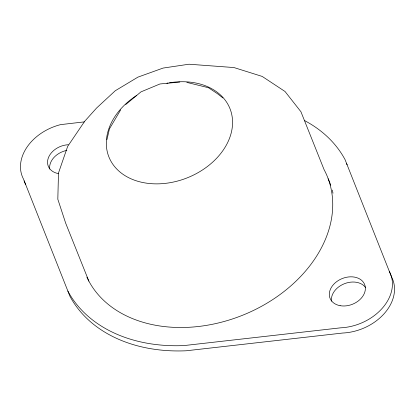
<?xml version="1.0" encoding="UTF-8"?>
<svg xmlns="http://www.w3.org/2000/svg" width="415" height="415" viewBox="0 0 415 415"><rect width="100%" height="100%" fill="white"/><g stroke="black" fill="none" stroke-linecap="round" stroke-linejoin="round"><path stroke-width="0.62" d="M106.951 139.622L109.415 128.909L120.63 109.918M125.755 104.528L140.981 91.865L159.957 83.975L179.794 82.056M84.338 121.88L60.58 124.63A46.558 34.601 -21.8 0 0 23.567 179.228L69.938 296.289A153.643 114.177 -21.8 0 0 186.169 350.779L342.65 333.038A46.558 34.601 -21.8 0 0 391.433 276.691L345.062 159.63A153.643 114.177 -21.8 0 0 304.74 120.672M186.812 82.393L208.46 87.715L217.429 93.681L222.933 97.95M88.857 281.126L65.715 223.275L57.82 199.226L58.484 173.013L67.65 146.422L84.696 121.273L96.576 108.04L115.251 90.755L137.936 77.123L163.085 68.07L188.981 64.221L233.967 67.552L262.176 76.417L285.017 91.487L300.927 111.734L324.063 169.585A130.362 96.877 -21.8 0 1 249.747 312.189A130.362 96.877 -21.8 0 1 86.885 277.173M331.502 301.14A18.623 13.84 -21.8 0 1 344.351 283.736A18.623 13.84 -21.8 0 1 365.594 287.611M25.652 184.431A46.558 34.601 -21.8 0 1 24.08 180.888M346.541 163.728A153.643 114.177 -21.8 0 1 347.148 164.833M58.333 173.589A18.623 13.84 -21.8 0 1 48.244 158.188A18.623 13.84 -21.8 0 1 68.283 144.736M389.348 271.488A46.558 34.601 -21.8 0 1 340.57 327.834L184.084 345.571A153.643 114.177 -21.8 0 1 67.853 291.086M49.727 169.045A18.623 13.84 -21.8 0 1 66.831 150.38M332.239 190.112A130.362 96.877 -21.8 0 1 333.006 193.208M328.115 178.746A130.362 96.877 -21.8 0 1 330.734 185.23M169.424 82.787A65.181 48.441 -21.8 0 1 228.914 139.782A65.181 48.441 -21.8 0 1 129.522 178.108A65.181 48.441 -21.8 0 1 136.753 95.388M166.866 83.249A65.181 48.441 -21.8 0 1 168.142 83.01M340.113 305.684A18.623 13.84 -21.8 0 0 365.273 286.874A18.623 13.84 -21.8 0 0 336.653 281.655A18.623 13.84 -21.8 0 0 340.113 305.684"/></g></svg>
